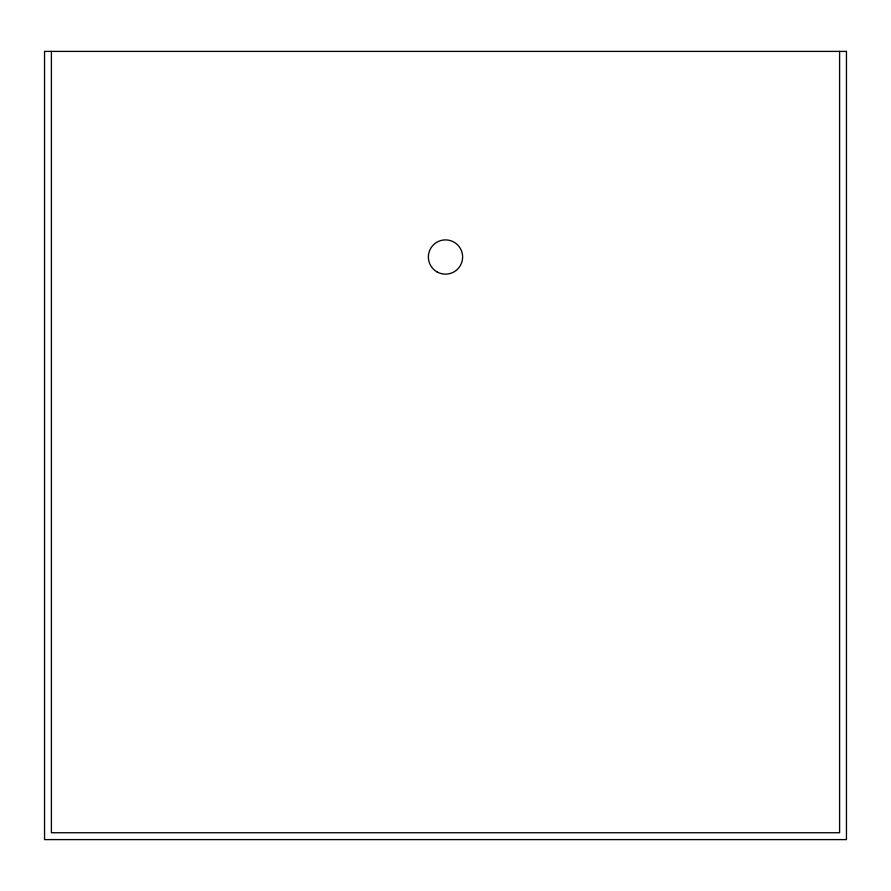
<?xml version="1.0" encoding="UTF-8"?>
<svg xmlns="http://www.w3.org/2000/svg" width="891" height="891" viewBox="0 0 891 891"><rect width="100%" height="100%" fill="white"/><g stroke="black" fill="none" stroke-linecap="round" stroke-linejoin="round"><path stroke-width="1.34" d="M839.6 51.4L839.6 832.74L51.4 832.74L51.4 51.4M846.45 51.4L44.55 51.4L44.55 839.6L846.45 839.6L846.45 51.4M436.935 271.855A17.129 17.129 0 0 0 462.629 257.02A17.129 17.129 0 0 0 436.935 242.185A17.129 17.129 0 0 0 436.935 271.855"/></g></svg>
